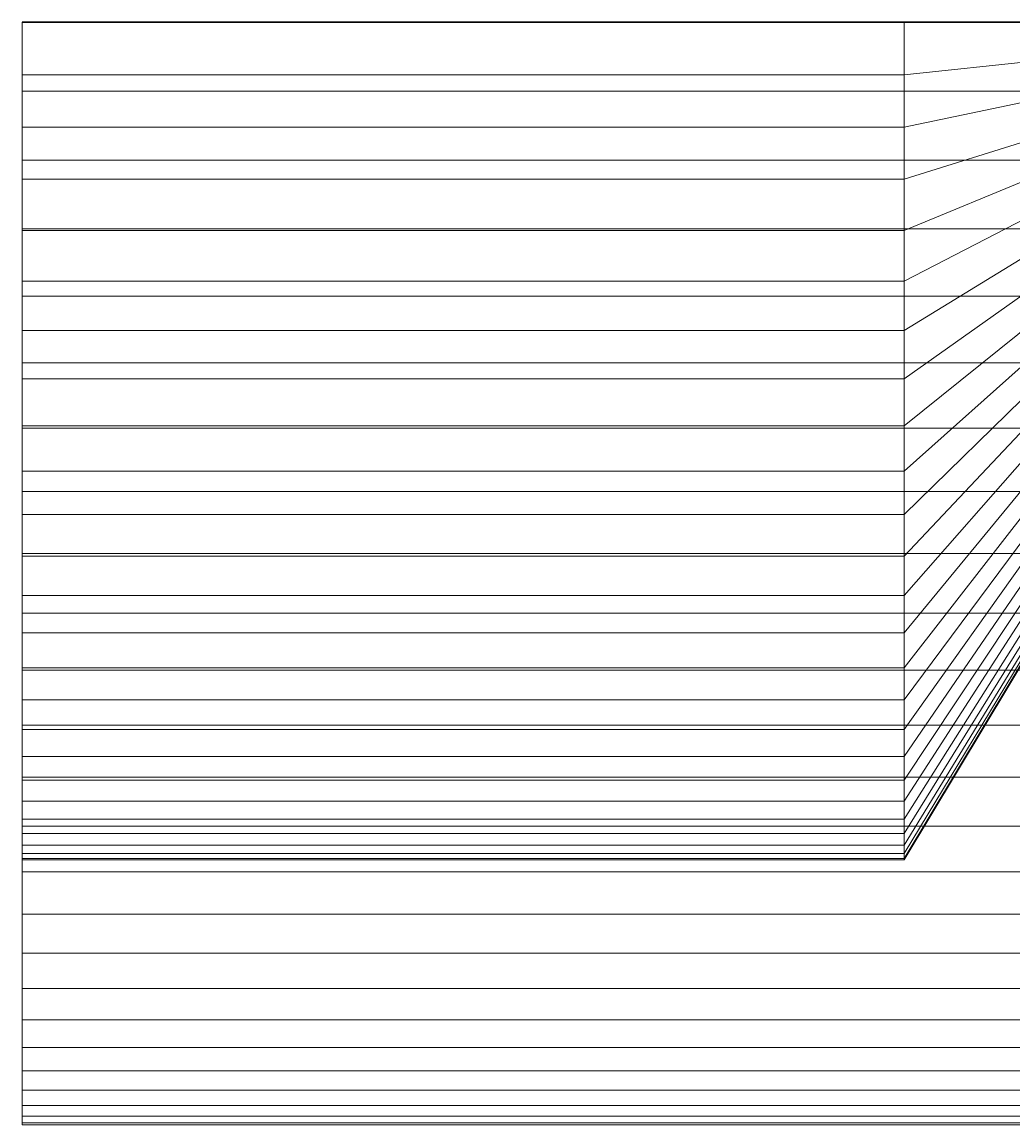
# Model space of a CAD drawing. Header units: millimetres. Extents: x -199 to -93, y -134 to 109.
# Drawn here: x -198.91 to -176.42, y -25 to 0 of the extents above; entities that cross this region are included whole.
import ezdxf

# ---------------------------------------------------------------- set-up
doc = ezdxf.new("R2010")
doc.units = ezdxf.units.MM
doc.layers.add('CIRCOLO_LU', color=7, linetype='Continuous')

msp = doc.modelspace()

# ---------------------------------------------------------------- hatches: boundary and pattern name
at = {"extrusion": (2.22332e-16, 1, -1.09878e-16)}
h = msp.add_hatch(dxfattribs=at)
h.set_pattern_fill('ANGLE', color=256)
h.set_pattern_definition([(0, (148.414, 104.37), (0, 6.985), [5.08, -1.905]), (90, (148.414, 104.37), (-6.985, 4e-16), [5.08, -1.905])])
h.paths.add_polyline_path([(198.914, 128.147), (175.914, 128.147), (173.414, 128.147), (158.664, 128.147), (157.414, 128.147), (148.414, 128.147), (139.414, 128.147), (138.164, 128.147), (123.414, 128.147), (120.914, 128.147), (120.914, 127.615), (123.414, 127.615), (138.164, 127.615), (139.414, 127.615), (148.414, 127.615), (157.414, 127.615), (158.664, 127.615), (173.414, 127.615), (175.914, 127.615), (198.914, 127.615)], flags=17)
h.paths.add_polyline_path([(198.914, 126.991), (175.914, 126.991), (173.414, 126.991), (158.664, 126.991), (157.414, 126.991), (148.414, 126.991), (139.414, 126.991), (138.164, 126.991), (123.414, 126.991), (120.914, 126.991), (120.914, 126.278), (123.414, 126.278), (138.164, 126.278), (139.414, 126.278), (148.414, 126.278), (157.414, 126.278), (158.664, 126.278), (173.414, 126.278), (175.914, 126.278), (198.914, 126.278)], flags=17)
h.paths.add_polyline_path([(148.414, 129.321), (148.414, 129.173), (139.414, 129.173)], flags=16)
h.paths.add_polyline_path([(139.414, 129.321), (148.414, 129.321), (139.414, 129.173)], flags=16)
h.paths.add_polyline_path([(148.414, 129.37), (148.414, 129.321), (139.414, 129.321)], flags=16)
h.paths.add_polyline_path([(139.414, 129.37), (148.414, 129.37), (139.414, 129.321)], flags=16)
edge = h.paths.add_edge_path()
edge.add_line((92.916, 122.657), (94.016, 123.372))
edge.add_line((94.016, 123.372), (95.916, 123.372))
edge.add_line((95.916, 123.372), (95.916, 120.862))
edge.add_line((95.916, 120.862), (98.914, 120.862))
edge.add_line((98.914, 120.862), (98.914, 123.372))
edge.add_line((98.914, 123.372), (101.914, 123.372))
edge.add_line((101.914, 123.372), (101.914, 120.862))
edge.add_line((101.914, 120.862), (104.914, 120.862))
edge.add_line((104.914, 120.862), (104.914, 123.372))
edge.add_line((104.914, 123.372), (111.414, 123.372))
edge.add_line((111.414, 123.372), (111.414, 122.022))
edge.add_line((111.414, 122.022), (114.414, 122.023))
edge.add_line((114.414, 122.023), (114.414, 123.371))
edge.add_line((114.414, 123.371), (120.914, 123.371))
edge.add_line((120.914, 123.371), (120.914, 129.37))
edge.add_line((120.914, 129.37), (198.914, 129.37))
edge.add_line((198.914, 129.37), (198.914, 123.364))
edge.add_line((198.914, 123.364), (178.914, 123.364))
edge.add_line((178.914, 123.364), (175.914, 118.37))
edge.add_line((175.914, 118.37), (92.916, 118.37))
edge.add_line((92.916, 118.37), (92.916, 122.657))
h = msp.add_hatch(color=256, dxfattribs=at)
h.dxf.hatch_style = 1
h.paths.add_polyline_path([(92.916, 118.37), (175.914, 118.37), (178.914, 123.364), (198.914, 123.364), (198.914, 129.37), (120.914, 129.37), (120.914, 123.371), (114.414, 123.371), (114.414, 122.023), (111.414, 122.022), (111.414, 123.372), (104.914, 123.372), (104.914, 120.862), (101.914, 120.862), (101.914, 123.372), (98.914, 123.372), (98.914, 120.862), (95.916, 120.862), (95.916, 123.372), (94.016, 123.372), (92.916, 122.658)])
at = {"extrusion": (0, 1, 0)}
h = msp.add_hatch(color=256, dxfattribs=at)
h.dxf.hatch_style = 1
h.paths.add_polyline_path([(158.714, 81.615), (173.414, 79.37), (198.914, 79.37), (198.914, 85.376), (178.914, 85.376), (175.914, 90.37), (157.2, 90.37), (157.2, 88.37), (158.664, 88.37)])

# ---------------------------------------------------------------- linework, layer by layer
at = {"extrusion": (2.22332e-16, 1, -1.09878e-16)}
for p, q in [((-173.414, 0, 79.37), (-198.914, 0, 79.37)), ((-198.914, 0, 79.37), (-198.914, 0, 85.376)), ((-198.914, 0, 85.376), (-178.914, 0, 85.376)), ((-178.914, 0, 85.376), (-175.914, 0, 90.37))]:
    msp.add_line(p, q, dxfattribs=at)
at = {"extrusion": (2.21181e-16, 0, -1), "elevation": -123.364}
msp.add_lwpolyline([(178.914, 0), (198.914, 0)], dxfattribs=at)
at = {"extrusion": (0, 1, 0)}
msp.add_lwpolyline([(157.2, 90.37), (157.2, 88.37), (158.664, 88.37), (158.714, 81.615), (173.414, 79.37), (198.914, 79.37), (198.914, 85.376), (178.914, 85.376), (175.914, 90.37)], close=True, dxfattribs=at)
at = {"layer": 'CIRCOLO_LU', "lineweight": 5}
for points, invisible_edges in [([(-198.914, 0, 123.364), (-198.914, -1.193, 123.327), (-198.914, -1.57, 129.321)], 12), ([(-198.914, 0, 123.364), (-198.914, -1.57, 129.321), (-198.914, 0, 129.37)], 1), ([(-198.914, -1.193, 85.414), (-198.914, 0, 85.376), (-198.914, -1.57, 79.42)], 2), ([(-198.914, 0, 85.376), (-198.914, 0, 79.37), (-198.914, -1.57, 79.42)], 12), ([(-178.914, -1.193, 123.327), (-198.914, -1.193, 123.327), (-178.914, 0, 123.364)], 2), ([(-198.914, -1.193, 123.327), (-198.914, 0, 123.364), (-178.914, 0, 123.364)], 12), ([(-198.914, -1.57, 79.42), (-198.914, 0, 79.37), (-175.914, 0, 79.37)], 12), ([(-198.914, -1.57, 79.42), (-175.914, 0, 79.37), (-175.914, -1.57, 79.42)], 1), ([(-178.914, 0, 85.376), (-198.914, 0, 85.376), (-178.914, -1.193, 85.414)], 2), ([(-198.914, 0, 85.376), (-198.914, -1.193, 85.414), (-178.914, -1.193, 85.414)], 12), ([(-198.914, 0, 129.37), (-198.914, -1.57, 129.321), (-175.914, -1.57, 129.321)], 12), ([(-198.914, 0, 129.37), (-175.914, -1.57, 129.321), (-175.914, 0, 129.37)], 1), ([(-175.914, -0.879, 118.343), (-178.914, -1.193, 123.327), (-175.914, 0, 118.37)], 2), ([(-178.914, -1.193, 123.327), (-178.914, 0, 123.364), (-175.914, 0, 118.37)], 12), ([(-175.914, 0, 90.37), (-178.914, 0, 85.376), (-178.914, -1.193, 85.414)], 12), ([(-175.914, 0, 90.37), (-178.914, -1.193, 85.414), (-175.914, -0.879, 90.398)], 1), ([(-178.914, -1.193, 123.327), (-175.914, -0.879, 118.343), (-175.914, -1.755, 118.26)], 12), ([(-175.914, -1.755, 90.481), (-175.914, -0.879, 90.398), (-178.914, -1.193, 85.414)], 12), ([(-198.914, -1.193, 123.327), (-198.914, -2.381, 123.215), (-198.914, -3.133, 129.173)], 12), ([(-198.914, -1.193, 123.327), (-198.914, -3.133, 129.173), (-198.914, -1.57, 129.321)], 1), ([(-198.914, -2.381, 85.526), (-198.914, -1.193, 85.414), (-198.914, -3.133, 79.567)], 2), ([(-198.914, -1.193, 85.414), (-198.914, -1.57, 79.42), (-198.914, -3.133, 79.567)], 12), ([(-178.914, -2.381, 123.215), (-198.914, -2.381, 123.215), (-178.914, -1.193, 123.327)], 2), ([(-198.914, -2.381, 123.215), (-198.914, -1.193, 123.327), (-178.914, -1.193, 123.327)], 12), ([(-178.914, -1.193, 85.414), (-198.914, -1.193, 85.414), (-178.914, -2.381, 85.526)], 2), ([(-198.914, -1.193, 85.414), (-198.914, -2.381, 85.526), (-178.914, -2.381, 85.526)], 12), ([(-175.914, -1.755, 118.26), (-178.914, -2.381, 123.215), (-178.914, -1.193, 123.327)], 12), ([(-178.914, -1.193, 85.414), (-178.914, -2.381, 85.526), (-175.914, -1.755, 90.481)], 12), ([(-198.914, -1.57, 129.321), (-198.914, -3.133, 129.173), (-175.914, -3.133, 129.173)], 12), ([(-198.914, -1.57, 129.321), (-175.914, -3.133, 129.173), (-175.914, -1.57, 129.321)], 1), ([(-198.914, -3.133, 79.567), (-198.914, -1.57, 79.42), (-175.914, -1.57, 79.42)], 12), ([(-198.914, -3.133, 79.567), (-175.914, -1.57, 79.42), (-175.914, -3.133, 79.567)], 1), ([(-178.914, -2.381, 123.215), (-175.914, -1.755, 118.26), (-175.914, -2.623, 118.122)], 12), ([(-175.914, -2.623, 90.618), (-175.914, -1.755, 90.481), (-178.914, -2.381, 85.526)], 12), ([(-198.914, -2.381, 123.215), (-198.914, -3.559, 123.028), (-198.914, -4.685, 128.927)], 12), ([(-198.914, -2.381, 123.215), (-198.914, -4.685, 128.927), (-198.914, -3.133, 129.173)], 1), ([(-198.914, -3.559, 85.712), (-198.914, -2.381, 85.526), (-198.914, -4.685, 79.813)], 2), ([(-198.914, -2.381, 85.526), (-198.914, -3.133, 79.567), (-198.914, -4.685, 79.813)], 12), ([(-178.914, -3.559, 123.028), (-198.914, -3.559, 123.028), (-178.914, -2.381, 123.215)], 2), ([(-198.914, -3.559, 123.028), (-198.914, -2.381, 123.215), (-178.914, -2.381, 123.215)], 12), ([(-178.914, -2.381, 85.526), (-198.914, -2.381, 85.526), (-178.914, -3.559, 85.712)], 2), ([(-198.914, -2.381, 85.526), (-198.914, -3.559, 85.712), (-178.914, -3.559, 85.712)], 12), ([(-175.914, -2.623, 118.122), (-178.914, -3.559, 123.028), (-178.914, -2.381, 123.215)], 12), ([(-178.914, -2.381, 85.526), (-178.914, -3.559, 85.712), (-175.914, -2.623, 90.618)], 12), ([(-178.914, -3.559, 123.028), (-175.914, -2.623, 118.122), (-175.914, -3.482, 117.93)], 12), ([(-175.914, -3.482, 90.81), (-175.914, -2.623, 90.618), (-178.914, -3.559, 85.712)], 12), ([(-198.914, -3.133, 129.173), (-198.914, -4.685, 128.927), (-175.914, -4.685, 128.927)], 12), ([(-198.914, -3.133, 129.173), (-175.914, -4.685, 128.927), (-175.914, -3.133, 129.173)], 1), ([(-198.914, -4.685, 79.813), (-198.914, -3.133, 79.567), (-175.914, -3.133, 79.567)], 12), ([(-198.914, -4.685, 79.813), (-175.914, -3.133, 79.567), (-175.914, -4.685, 79.813)], 1), ([(-175.914, -3.482, 117.93), (-178.914, -4.724, 122.768), (-178.914, -3.559, 123.028)], 12), ([(-178.914, -4.724, 122.768), (-175.914, -3.482, 117.93), (-175.914, -4.326, 117.685)], 12), ([(-175.914, -4.326, 91.055), (-175.914, -3.482, 90.81), (-178.914, -4.724, 85.973)], 12), ([(-178.914, -3.559, 85.712), (-178.914, -4.724, 85.973), (-175.914, -3.482, 90.81)], 12), ([(-198.914, -3.559, 123.028), (-198.914, -4.724, 122.768), (-198.914, -6.217, 128.585)], 12), ([(-198.914, -3.559, 123.028), (-198.914, -6.217, 128.585), (-198.914, -4.685, 128.927)], 1), ([(-198.914, -4.724, 85.973), (-198.914, -3.559, 85.712), (-198.914, -6.217, 80.156)], 2), ([(-198.914, -3.559, 85.712), (-198.914, -4.685, 79.813), (-198.914, -6.217, 80.156)], 12), ([(-178.914, -3.559, 85.712), (-198.914, -3.559, 85.712), (-178.914, -4.724, 85.973)], 2), ([(-198.914, -3.559, 85.712), (-198.914, -4.724, 85.973), (-178.914, -4.724, 85.973)], 12), ([(-178.914, -4.724, 122.768), (-198.914, -4.724, 122.768), (-178.914, -3.559, 123.028)], 2), ([(-198.914, -4.724, 122.768), (-198.914, -3.559, 123.028), (-178.914, -3.559, 123.028)], 12), ([(-175.914, -4.326, 117.685), (-178.914, -5.87, 122.435), (-178.914, -4.724, 122.768)], 12), ([(-178.914, -5.87, 122.435), (-175.914, -4.326, 117.685), (-175.914, -5.154, 117.387)], 12), ([(-175.914, -5.154, 91.353), (-175.914, -4.326, 91.055), (-178.914, -5.87, 86.306)], 12), ([(-178.914, -4.724, 85.973), (-178.914, -5.87, 86.306), (-175.914, -4.326, 91.055)], 12), ([(-198.914, -4.685, 128.927), (-198.914, -6.217, 128.585), (-175.914, -6.217, 128.585)], 12), ([(-198.914, -4.685, 128.927), (-175.914, -6.217, 128.585), (-175.914, -4.685, 128.927)], 1), ([(-198.914, -6.217, 80.156), (-198.914, -4.685, 79.813), (-175.914, -4.685, 79.813)], 12), ([(-198.914, -6.217, 80.156), (-175.914, -4.685, 79.813), (-175.914, -6.217, 80.156)], 1), ([(-198.914, -4.724, 122.768), (-198.914, -5.87, 122.435), (-198.914, -7.725, 128.147)], 12), ([(-198.914, -4.724, 122.768), (-198.914, -7.725, 128.147), (-198.914, -6.217, 128.585)], 1), ([(-198.914, -5.87, 86.306), (-198.914, -4.724, 85.973), (-198.914, -7.725, 80.594)], 2), ([(-198.914, -4.724, 85.973), (-198.914, -6.217, 80.156), (-198.914, -7.725, 80.594)], 12), ([(-178.914, -5.87, 122.435), (-198.914, -5.87, 122.435), (-178.914, -4.724, 122.768)], 2), ([(-198.914, -5.87, 122.435), (-198.914, -4.724, 122.768), (-178.914, -4.724, 122.768)], 12), ([(-178.914, -4.724, 85.973), (-198.914, -4.724, 85.973), (-178.914, -5.87, 86.306)], 2), ([(-198.914, -4.724, 85.973), (-198.914, -5.87, 86.306), (-178.914, -5.87, 86.306)], 12), ([(-175.914, -5.154, 117.387), (-178.914, -6.992, 122.031), (-178.914, -5.87, 122.435)], 12), ([(-178.914, -6.992, 122.031), (-175.914, -5.154, 117.387), (-175.914, -5.961, 117.038)], 12), ([(-175.914, -5.961, 91.703), (-175.914, -5.154, 91.353), (-178.914, -6.992, 86.71)], 12), ([(-178.914, -5.87, 86.306), (-178.914, -6.992, 86.71), (-175.914, -5.154, 91.353)], 12), ([(-198.914, -5.87, 122.435), (-198.914, -6.992, 122.031), (-198.914, -9.203, 127.615)], 12), ([(-198.914, -5.87, 122.435), (-198.914, -9.203, 127.615), (-198.914, -7.725, 128.147)], 1), ([(-198.914, -6.992, 86.71), (-198.914, -5.87, 86.306), (-198.914, -9.203, 81.126)], 2), ([(-198.914, -5.87, 86.306), (-198.914, -7.725, 80.594), (-198.914, -9.203, 81.126)], 12), ([(-178.914, -5.87, 86.306), (-198.914, -5.87, 86.306), (-178.914, -6.992, 86.71)], 2), ([(-198.914, -5.87, 86.306), (-198.914, -6.992, 86.71), (-178.914, -6.992, 86.71)], 12), ([(-178.914, -6.992, 122.031), (-198.914, -6.992, 122.031), (-178.914, -5.87, 122.435)], 2), ([(-198.914, -6.992, 122.031), (-198.914, -5.87, 122.435), (-178.914, -5.87, 122.435)], 12), ([(-175.914, -5.961, 117.038), (-178.914, -8.087, 121.557), (-178.914, -6.992, 122.031)], 12), ([(-178.914, -8.087, 121.557), (-175.914, -5.961, 117.038), (-175.914, -6.745, 116.639)], 12), ([(-175.914, -6.745, 92.102), (-175.914, -5.961, 91.703), (-178.914, -8.087, 87.184)], 12), ([(-178.914, -6.992, 86.71), (-178.914, -8.087, 87.184), (-175.914, -5.961, 91.703)], 12), ([(-198.914, -6.217, 128.585), (-198.914, -7.725, 128.147), (-175.914, -7.725, 128.147)], 12), ([(-198.914, -6.217, 128.585), (-175.914, -7.725, 128.147), (-175.914, -6.217, 128.585)], 1), ([(-198.914, -7.725, 80.594), (-198.914, -6.217, 80.156), (-175.914, -6.217, 80.156)], 12), ([(-198.914, -7.725, 80.594), (-175.914, -6.217, 80.156), (-175.914, -7.725, 80.594)], 1), ([(-175.914, -6.745, 116.639), (-178.914, -9.151, 121.015), (-178.914, -8.087, 121.557)], 12), ([(-178.914, -9.151, 121.015), (-175.914, -6.745, 116.639), (-175.914, -7.502, 116.191)], 12), ([(-175.914, -7.502, 92.55), (-175.914, -6.745, 92.102), (-178.914, -9.151, 87.726)], 12), ([(-178.914, -8.087, 87.184), (-178.914, -9.151, 87.726), (-175.914, -6.745, 92.102)], 12), ([(-198.914, -6.992, 122.031), (-198.914, -8.087, 121.557), (-198.914, -10.644, 126.991)], 12), ([(-198.914, -6.992, 122.031), (-198.914, -10.644, 126.991), (-198.914, -9.203, 127.615)], 1), ([(-198.914, -8.087, 87.184), (-198.914, -6.992, 86.71), (-198.914, -10.644, 81.75)], 2), ([(-198.914, -6.992, 86.71), (-198.914, -9.203, 81.126), (-198.914, -10.644, 81.75)], 12), ([(-178.914, -6.992, 86.71), (-198.914, -6.992, 86.71), (-178.914, -8.087, 87.184)], 2), ([(-198.914, -6.992, 86.71), (-198.914, -8.087, 87.184), (-178.914, -8.087, 87.184)], 12), ([(-178.914, -8.087, 121.557), (-198.914, -8.087, 121.557), (-178.914, -6.992, 122.031)], 2), ([(-198.914, -8.087, 121.557), (-198.914, -6.992, 122.031), (-178.914, -6.992, 122.031)], 12), ([(-198.914, -7.725, 128.147), (-198.914, -9.203, 127.615), (-175.914, -9.203, 127.615)], 12), ([(-198.914, -7.725, 128.147), (-175.914, -9.203, 127.615), (-175.914, -7.725, 128.147)], 1), ([(-198.914, -9.203, 81.126), (-198.914, -7.725, 80.594), (-175.914, -7.725, 80.594)], 12), ([(-198.914, -9.203, 81.126), (-175.914, -7.725, 80.594), (-175.914, -9.203, 81.126)], 1), ([(-175.914, -7.502, 116.191), (-178.914, -10.178, 120.408), (-178.914, -9.151, 121.015)], 12), ([(-178.914, -10.178, 120.408), (-175.914, -7.502, 116.191), (-175.914, -8.229, 115.697)], 12), ([(-175.914, -8.229, 93.044), (-175.914, -7.502, 92.55), (-178.914, -10.178, 88.333)], 12), ([(-178.914, -9.151, 87.726), (-178.914, -10.178, 88.333), (-175.914, -7.502, 92.55)], 12), ([(-198.914, -8.087, 121.557), (-198.914, -9.151, 121.015), (-198.914, -12.044, 126.278)], 12), ([(-198.914, -8.087, 121.557), (-198.914, -12.044, 126.278), (-198.914, -10.644, 126.991)], 1), ([(-198.914, -9.151, 87.726), (-198.914, -8.087, 87.184), (-198.914, -12.044, 82.463)], 2), ([(-198.914, -8.087, 87.184), (-198.914, -10.644, 81.75), (-198.914, -12.044, 82.463)], 12), ([(-178.914, -9.151, 121.015), (-198.914, -9.151, 121.015), (-178.914, -8.087, 121.557)], 2), ([(-198.914, -9.151, 121.015), (-198.914, -8.087, 121.557), (-178.914, -8.087, 121.557)], 12), ([(-178.914, -8.087, 87.184), (-198.914, -8.087, 87.184), (-178.914, -9.151, 87.726)], 2), ([(-198.914, -8.087, 87.184), (-198.914, -9.151, 87.726), (-178.914, -9.151, 87.726)], 12), ([(-175.914, -8.229, 115.697), (-178.914, -11.165, 119.737), (-178.914, -10.178, 120.408)], 12), ([(-178.914, -11.165, 119.737), (-175.914, -8.229, 115.697), (-175.914, -8.924, 115.157)], 12), ([(-175.914, -8.924, 93.583), (-175.914, -8.229, 93.044), (-178.914, -11.165, 89.004)], 12), ([(-178.914, -10.178, 88.333), (-178.914, -11.165, 89.004), (-175.914, -8.229, 93.044)], 12), ([(-175.914, -8.924, 115.157), (-178.914, -12.107, 119.006), (-178.914, -11.165, 119.737)], 12), ([(-178.914, -12.107, 119.006), (-175.914, -8.924, 115.157), (-175.914, -9.584, 114.576)], 12), ([(-175.914, -9.584, 94.165), (-175.914, -8.924, 93.583), (-178.914, -12.107, 89.735)], 12), ([(-178.914, -11.165, 89.004), (-178.914, -12.107, 89.735), (-175.914, -8.924, 93.583)], 12), ([(-198.914, -9.151, 121.015), (-198.914, -10.178, 120.408), (-198.914, -13.396, 125.478)], 12), ([(-198.914, -9.151, 121.015), (-198.914, -13.396, 125.478), (-198.914, -12.044, 126.278)], 1), ([(-198.914, -10.178, 88.333), (-198.914, -9.151, 87.726), (-198.914, -13.396, 83.262)], 2), ([(-198.914, -9.151, 87.726), (-198.914, -12.044, 82.463), (-198.914, -13.396, 83.262)], 12), ([(-178.914, -10.178, 120.408), (-198.914, -10.178, 120.408), (-178.914, -9.151, 121.015)], 2), ([(-198.914, -10.178, 120.408), (-198.914, -9.151, 121.015), (-178.914, -9.151, 121.015)], 12), ([(-178.914, -9.151, 87.726), (-198.914, -9.151, 87.726), (-178.914, -10.178, 88.333)], 2), ([(-198.914, -9.151, 87.726), (-198.914, -10.178, 88.333), (-178.914, -10.178, 88.333)], 12), ([(-198.914, -10.644, 81.75), (-198.914, -9.203, 81.126), (-175.914, -9.203, 81.126)], 12), ([(-198.914, -10.644, 81.75), (-175.914, -9.203, 81.126), (-175.914, -10.644, 81.75)], 1), ([(-198.914, -9.203, 127.615), (-198.914, -10.644, 126.991), (-175.914, -10.644, 126.991)], 12), ([(-198.914, -9.203, 127.615), (-175.914, -10.644, 126.991), (-175.914, -9.203, 127.615)], 1), ([(-175.914, -9.584, 114.576), (-178.914, -13.002, 118.216), (-178.914, -12.107, 119.006)], 12), ([(-178.914, -13.846, 117.373), (-178.914, -13.002, 118.216), (-175.914, -9.584, 114.576)], 12), ([(-175.914, -9.584, 114.576), (-175.914, -10.206, 113.954), (-178.914, -13.846, 117.373)], 12), ([(-175.914, -9.584, 94.165), (-178.914, -13.002, 90.524), (-178.914, -13.846, 91.368)], 12), ([(-175.914, -9.584, 94.165), (-178.914, -13.846, 91.368), (-175.914, -10.206, 94.787)], 1), ([(-178.914, -12.107, 89.735), (-178.914, -13.002, 90.524), (-175.914, -9.584, 94.165)], 12), ([(-198.914, -10.178, 120.408), (-198.914, -11.165, 119.737), (-198.914, -14.695, 124.596)], 12), ([(-198.914, -10.178, 120.408), (-198.914, -14.695, 124.596), (-198.914, -13.396, 125.478)], 1), ([(-198.914, -11.165, 89.004), (-198.914, -10.178, 88.333), (-198.914, -14.695, 84.145)], 2), ([(-198.914, -10.178, 88.333), (-198.914, -13.396, 83.262), (-198.914, -14.695, 84.145)], 12), ([(-178.914, -10.178, 88.333), (-198.914, -10.178, 88.333), (-178.914, -11.165, 89.004)], 2), ([(-198.914, -10.178, 88.333), (-198.914, -11.165, 89.004), (-178.914, -11.165, 89.004)], 12), ([(-178.914, -11.165, 119.737), (-198.914, -11.165, 119.737), (-178.914, -10.178, 120.408)], 2), ([(-198.914, -11.165, 119.737), (-198.914, -10.178, 120.408), (-178.914, -10.178, 120.408)], 12), ([(-178.914, -14.635, 116.478), (-178.914, -13.846, 117.373), (-175.914, -10.206, 113.954)], 12), ([(-175.914, -10.206, 113.954), (-175.914, -10.787, 113.294), (-178.914, -14.635, 116.478)], 12), ([(-175.914, -10.206, 94.787), (-178.914, -13.846, 91.368), (-178.914, -14.635, 92.263)], 12), ([(-175.914, -10.206, 94.787), (-178.914, -14.635, 92.263), (-175.914, -10.787, 95.446)], 1), ([(-198.914, -10.644, 126.991), (-198.914, -12.044, 126.278), (-175.914, -12.044, 126.278)], 12), ([(-198.914, -10.644, 126.991), (-175.914, -12.044, 126.278), (-175.914, -10.644, 126.991)], 1), ([(-198.914, -12.044, 82.463), (-198.914, -10.644, 81.75), (-175.914, -10.644, 81.75)], 12), ([(-198.914, -12.044, 82.463), (-175.914, -10.644, 81.75), (-175.914, -12.044, 82.463)], 1), ([(-178.914, -15.367, 115.535), (-178.914, -14.635, 116.478), (-175.914, -10.787, 113.294)], 12), ([(-175.914, -10.787, 113.294), (-175.914, -11.326, 112.599), (-178.914, -15.367, 115.535)], 12), ([(-175.914, -10.787, 95.446), (-178.914, -14.635, 92.263), (-178.914, -15.367, 93.206)], 12), ([(-175.914, -10.787, 95.446), (-178.914, -15.367, 93.206), (-175.914, -11.326, 96.141)], 1), ([(-198.914, -11.165, 119.737), (-198.914, -12.107, 119.006), (-198.914, -15.936, 123.633)], 12), ([(-198.914, -11.165, 119.737), (-198.914, -15.936, 123.633), (-198.914, -14.695, 124.596)], 1), ([(-198.914, -12.107, 89.735), (-198.914, -11.165, 89.004), (-198.914, -15.936, 85.107)], 2), ([(-198.914, -11.165, 89.004), (-198.914, -14.695, 84.145), (-198.914, -15.936, 85.107)], 12), ([(-178.914, -12.107, 119.006), (-198.914, -12.107, 119.006), (-178.914, -11.165, 119.737)], 2), ([(-198.914, -12.107, 119.006), (-198.914, -11.165, 119.737), (-178.914, -11.165, 119.737)], 12), ([(-178.914, -11.165, 89.004), (-198.914, -11.165, 89.004), (-178.914, -12.107, 89.735)], 2), ([(-198.914, -11.165, 89.004), (-198.914, -12.107, 89.735), (-178.914, -12.107, 89.735)], 12), ([(-178.914, -16.037, 114.548), (-178.914, -15.367, 115.535), (-175.914, -11.326, 112.599)], 12), ([(-175.914, -11.326, 112.599), (-175.914, -11.821, 111.872), (-178.914, -16.037, 114.548)], 12), ([(-175.914, -11.326, 96.141), (-178.914, -15.367, 93.206), (-178.914, -16.037, 94.193)], 12), ([(-175.914, -11.326, 96.141), (-178.914, -16.037, 94.193), (-175.914, -11.821, 96.869)], 1), ([(-178.914, -16.645, 113.521), (-178.914, -16.037, 114.548), (-175.914, -11.821, 111.872)], 12), ([(-175.914, -11.821, 111.872), (-175.914, -12.268, 111.115), (-178.914, -16.645, 113.521)], 12), ([(-175.914, -11.821, 96.869), (-178.914, -16.037, 94.193), (-178.914, -16.645, 95.22)], 12), ([(-175.914, -11.821, 96.869), (-178.914, -16.645, 95.22), (-175.914, -12.268, 97.626)], 1), ([(-198.914, -12.044, 126.278), (-198.914, -13.396, 125.478), (-175.914, -13.396, 125.478)], 12), ([(-198.914, -12.044, 126.278), (-175.914, -13.396, 125.478), (-175.914, -12.044, 126.278)], 1), ([(-198.914, -13.396, 83.262), (-198.914, -12.044, 82.463), (-175.914, -12.044, 82.463)], 12), ([(-198.914, -13.396, 83.262), (-175.914, -12.044, 82.463), (-175.914, -13.396, 83.262)], 1), ([(-198.914, -12.107, 119.006), (-198.914, -13.002, 118.216), (-198.914, -17.114, 122.594)], 12), ([(-198.914, -12.107, 119.006), (-198.914, -17.114, 122.594), (-198.914, -15.936, 123.633)], 1), ([(-198.914, -13.002, 90.524), (-198.914, -12.107, 89.735), (-198.914, -17.114, 86.146)], 2), ([(-198.914, -12.107, 89.735), (-198.914, -15.936, 85.107), (-198.914, -17.114, 86.146)], 12), ([(-178.914, -12.107, 89.735), (-198.914, -12.107, 89.735), (-178.914, -13.002, 90.524)], 2), ([(-198.914, -12.107, 89.735), (-198.914, -13.002, 90.524), (-178.914, -13.002, 90.524)], 12), ([(-178.914, -13.002, 118.216), (-198.914, -13.002, 118.216), (-178.914, -12.107, 119.006)], 2), ([(-198.914, -13.002, 118.216), (-198.914, -12.107, 119.006), (-178.914, -12.107, 119.006)], 12), ([(-178.914, -17.186, 112.458), (-178.914, -16.645, 113.521), (-175.914, -12.268, 111.115)], 12), ([(-175.914, -12.268, 111.115), (-175.914, -12.668, 110.331), (-178.914, -17.186, 112.458)], 12), ([(-175.914, -12.268, 97.626), (-178.914, -16.645, 95.22), (-178.914, -17.186, 96.283)], 12), ([(-175.914, -12.268, 97.626), (-178.914, -17.186, 96.283), (-175.914, -12.668, 98.409)], 1), ([(-178.914, -17.66, 111.363), (-178.914, -17.186, 112.458), (-175.914, -12.668, 110.331)], 12), ([(-175.914, -12.668, 110.331), (-175.914, -13.017, 109.524), (-178.914, -17.66, 111.363)], 12), ([(-175.914, -12.668, 98.409), (-178.914, -17.186, 96.283), (-178.914, -17.66, 97.378)], 12), ([(-175.914, -12.668, 98.409), (-178.914, -17.66, 97.378), (-175.914, -13.017, 99.217)], 1), ([(-198.914, -13.002, 118.216), (-198.914, -13.846, 117.373), (-198.914, -18.224, 121.484)], 12), ([(-198.914, -13.002, 118.216), (-198.914, -18.224, 121.484), (-198.914, -17.114, 122.594)], 1), ([(-198.914, -13.846, 91.368), (-198.914, -13.002, 90.524), (-198.914, -18.224, 87.257)], 2), ([(-198.914, -13.002, 90.524), (-198.914, -17.114, 86.146), (-198.914, -18.224, 87.257)], 12), ([(-178.914, -13.846, 117.373), (-198.914, -13.846, 117.373), (-178.914, -13.002, 118.216)], 2), ([(-198.914, -13.846, 117.373), (-198.914, -13.002, 118.216), (-178.914, -13.002, 118.216)], 12), ([(-178.914, -13.002, 90.524), (-198.914, -13.002, 90.524), (-178.914, -13.846, 91.368)], 2), ([(-198.914, -13.002, 90.524), (-198.914, -13.846, 91.368), (-178.914, -13.846, 91.368)], 12), ([(-178.914, -18.065, 110.24), (-178.914, -17.66, 111.363), (-175.914, -13.017, 109.524)], 12), ([(-175.914, -13.017, 109.524), (-175.914, -13.315, 108.697), (-178.914, -18.065, 110.24)], 12), ([(-175.914, -13.017, 99.217), (-178.914, -17.66, 97.378), (-178.914, -18.065, 98.501)], 12), ([(-175.914, -13.017, 99.217), (-178.914, -18.065, 98.501), (-175.914, -13.315, 100.044)], 1), ([(-198.914, -14.695, 84.145), (-198.914, -13.396, 83.262), (-175.914, -13.396, 83.262)], 12), ([(-198.914, -14.695, 84.145), (-175.914, -13.396, 83.262), (-175.914, -14.695, 84.145)], 1), ([(-198.914, -13.396, 125.478), (-198.914, -14.695, 124.596), (-175.914, -14.695, 124.596)], 12), ([(-198.914, -13.396, 125.478), (-175.914, -14.695, 124.596), (-175.914, -13.396, 125.478)], 1), ([(-178.914, -18.397, 109.094), (-178.914, -18.065, 110.24), (-175.914, -13.315, 108.697)], 12), ([(-175.914, -13.315, 108.697), (-175.914, -13.56, 107.852), (-178.914, -18.397, 109.094)], 12), ([(-175.914, -13.315, 100.044), (-178.914, -18.065, 98.501), (-178.914, -18.397, 99.647)], 12), ([(-175.914, -13.315, 100.044), (-178.914, -18.397, 99.647), (-175.914, -13.56, 100.889)], 1), ([(-178.914, -18.658, 107.929), (-178.914, -18.397, 109.094), (-175.914, -13.56, 107.852)], 12), ([(-175.914, -13.56, 107.852), (-175.914, -13.752, 106.994), (-178.914, -18.658, 107.929)], 12), ([(-175.914, -13.56, 100.889), (-178.914, -18.397, 99.647), (-178.914, -18.658, 100.811)], 12), ([(-175.914, -13.56, 100.889), (-178.914, -18.658, 100.811), (-175.914, -13.752, 101.747)], 1), ([(-198.914, -13.846, 117.373), (-198.914, -14.635, 116.478), (-198.914, -19.263, 120.306)], 12), ([(-198.914, -13.846, 117.373), (-198.914, -19.263, 120.306), (-198.914, -18.224, 121.484)], 1), ([(-198.914, -14.635, 92.263), (-198.914, -13.846, 91.368), (-198.914, -19.263, 88.435)], 2), ([(-198.914, -13.846, 91.368), (-198.914, -18.224, 87.257), (-198.914, -19.263, 88.435)], 12), ([(-178.914, -14.635, 116.478), (-198.914, -14.635, 116.478), (-178.914, -13.846, 117.373)], 2), ([(-198.914, -14.635, 116.478), (-198.914, -13.846, 117.373), (-178.914, -13.846, 117.373)], 12), ([(-178.914, -13.846, 91.368), (-198.914, -13.846, 91.368), (-178.914, -14.635, 92.263)], 2), ([(-198.914, -13.846, 91.368), (-198.914, -14.635, 92.263), (-178.914, -14.635, 92.263)], 12), ([(-178.914, -18.844, 106.751), (-178.914, -18.658, 107.929), (-175.914, -13.752, 106.994)], 12), ([(-175.914, -13.752, 106.994), (-175.914, -13.89, 106.125), (-178.914, -18.844, 106.751)], 12), ([(-175.914, -13.752, 101.747), (-178.914, -18.658, 100.811), (-178.914, -18.844, 101.99)], 12), ([(-175.914, -13.752, 101.747), (-178.914, -18.844, 101.99), (-175.914, -13.89, 102.616)], 1), ([(-178.914, -18.957, 105.563), (-178.914, -18.844, 106.751), (-175.914, -13.89, 106.125)], 12), ([(-175.914, -13.89, 106.125), (-175.914, -13.972, 105.249), (-178.914, -18.957, 105.563)], 12), ([(-175.914, -13.89, 102.616), (-178.914, -18.844, 101.99), (-178.914, -18.957, 103.178)], 12), ([(-175.914, -13.89, 102.616), (-178.914, -18.957, 103.178), (-175.914, -13.972, 103.491)], 1), ([(-175.914, -14, 104.37), (-178.914, -18.957, 105.563), (-175.914, -13.972, 105.249)], 1), ([(-175.914, -13.972, 103.491), (-178.914, -18.957, 103.178), (-178.914, -18.994, 104.37)], 12), ([(-175.914, -13.972, 103.491), (-178.914, -18.994, 104.37), (-175.914, -14, 104.37)], 1), ([(-175.914, -14, 104.37), (-178.914, -18.994, 104.37), (-178.914, -18.957, 105.563)], 12), ([(-198.914, -14.635, 116.478), (-198.914, -15.367, 115.535), (-198.914, -20.225, 119.065)], 12), ([(-198.914, -14.635, 116.478), (-198.914, -20.225, 119.065), (-198.914, -19.263, 120.306)], 1), ([(-198.914, -15.367, 93.206), (-198.914, -14.635, 92.263), (-198.914, -20.225, 89.676)], 2), ([(-198.914, -14.635, 92.263), (-198.914, -19.263, 88.435), (-198.914, -20.225, 89.676)], 12), ([(-178.914, -14.635, 92.263), (-198.914, -14.635, 92.263), (-178.914, -15.367, 93.206)], 2), ([(-198.914, -14.635, 92.263), (-198.914, -15.367, 93.206), (-178.914, -15.367, 93.206)], 12), ([(-178.914, -15.367, 115.535), (-198.914, -15.367, 115.535), (-178.914, -14.635, 116.478)], 2), ([(-198.914, -15.367, 115.535), (-198.914, -14.635, 116.478), (-178.914, -14.635, 116.478)], 12), ([(-198.914, -15.936, 85.107), (-198.914, -14.695, 84.145), (-175.914, -14.695, 84.145)], 12), ([(-198.914, -15.936, 85.107), (-175.914, -14.695, 84.145), (-175.914, -15.936, 85.107)], 1), ([(-198.914, -14.695, 124.596), (-198.914, -15.936, 123.633), (-175.914, -15.936, 123.633)], 12), ([(-198.914, -14.695, 124.596), (-175.914, -15.936, 123.633), (-175.914, -14.695, 124.596)], 1), ([(-198.914, -15.367, 115.535), (-198.914, -16.037, 114.548), (-198.914, -21.108, 117.766)], 12), ([(-198.914, -15.367, 115.535), (-198.914, -21.108, 117.766), (-198.914, -20.225, 119.065)], 1), ([(-198.914, -16.037, 94.193), (-198.914, -15.367, 93.206), (-198.914, -21.108, 90.975)], 2), ([(-198.914, -15.367, 93.206), (-198.914, -20.225, 89.676), (-198.914, -21.108, 90.975)], 12), ([(-178.914, -15.367, 93.206), (-198.914, -15.367, 93.206), (-178.914, -16.037, 94.193)], 2), ([(-198.914, -15.367, 93.206), (-198.914, -16.037, 94.193), (-178.914, -16.037, 94.193)], 12), ([(-178.914, -16.037, 114.548), (-198.914, -16.037, 114.548), (-178.914, -15.367, 115.535)], 2), ([(-198.914, -16.037, 114.548), (-198.914, -15.367, 115.535), (-178.914, -15.367, 115.535)], 12), ([(-198.914, -17.114, 86.146), (-198.914, -15.936, 85.107), (-175.914, -15.936, 85.107)], 12), ([(-198.914, -17.114, 86.146), (-175.914, -15.936, 85.107), (-175.914, -17.114, 86.146)], 1), ([(-198.914, -15.936, 123.633), (-198.914, -17.114, 122.594), (-175.914, -17.114, 122.594)], 12), ([(-198.914, -15.936, 123.633), (-175.914, -17.114, 122.594), (-175.914, -15.936, 123.633)], 1), ([(-198.914, -16.037, 114.548), (-198.914, -16.645, 113.521), (-198.914, -21.908, 116.414)], 12), ([(-198.914, -16.037, 114.548), (-198.914, -21.908, 116.414), (-198.914, -21.108, 117.766)], 1), ([(-198.914, -16.645, 95.22), (-198.914, -16.037, 94.193), (-198.914, -21.908, 92.326)], 2), ([(-198.914, -16.037, 94.193), (-198.914, -21.108, 90.975), (-198.914, -21.908, 92.326)], 12), ([(-178.914, -16.645, 113.521), (-198.914, -16.645, 113.521), (-178.914, -16.037, 114.548)], 2), ([(-198.914, -16.645, 113.521), (-198.914, -16.037, 114.548), (-178.914, -16.037, 114.548)], 12), ([(-178.914, -16.037, 94.193), (-198.914, -16.037, 94.193), (-178.914, -16.645, 95.22)], 2), ([(-198.914, -16.037, 94.193), (-198.914, -16.645, 95.22), (-178.914, -16.645, 95.22)], 12), ([(-198.914, -16.645, 113.521), (-198.914, -17.186, 112.458), (-198.914, -22.621, 115.015)], 12), ([(-198.914, -16.645, 113.521), (-198.914, -22.621, 115.015), (-198.914, -21.908, 116.414)], 1), ([(-198.914, -17.186, 96.283), (-198.914, -16.645, 95.22), (-198.914, -22.621, 93.726)], 2), ([(-198.914, -16.645, 95.22), (-198.914, -21.908, 92.326), (-198.914, -22.621, 93.726)], 12), ([(-178.914, -17.186, 112.458), (-198.914, -17.186, 112.458), (-178.914, -16.645, 113.521)], 2), ([(-198.914, -17.186, 112.458), (-198.914, -16.645, 113.521), (-178.914, -16.645, 113.521)], 12), ([(-178.914, -16.645, 95.22), (-198.914, -16.645, 95.22), (-178.914, -17.186, 96.283)], 2), ([(-198.914, -16.645, 95.22), (-198.914, -17.186, 96.283), (-178.914, -17.186, 96.283)], 12), ([(-198.914, -17.114, 122.594), (-198.914, -18.224, 121.484), (-175.914, -18.224, 121.484)], 12), ([(-198.914, -17.114, 122.594), (-175.914, -18.224, 121.484), (-175.914, -17.114, 122.594)], 1), ([(-198.914, -18.224, 87.257), (-198.914, -17.114, 86.146), (-175.914, -17.114, 86.146)], 12), ([(-198.914, -18.224, 87.257), (-175.914, -17.114, 86.146), (-175.914, -18.224, 87.257)], 1), ([(-198.914, -17.186, 112.458), (-198.914, -17.66, 111.363), (-198.914, -23.244, 113.573)], 12), ([(-198.914, -17.186, 112.458), (-198.914, -23.244, 113.573), (-198.914, -22.621, 115.015)], 1), ([(-198.914, -17.66, 97.378), (-198.914, -17.186, 96.283), (-198.914, -23.244, 95.167)], 2), ([(-198.914, -17.186, 96.283), (-198.914, -22.621, 93.726), (-198.914, -23.244, 95.167)], 12), ([(-178.914, -17.66, 111.363), (-198.914, -17.66, 111.363), (-178.914, -17.186, 112.458)], 2), ([(-198.914, -17.66, 111.363), (-198.914, -17.186, 112.458), (-178.914, -17.186, 112.458)], 12), ([(-178.914, -17.186, 96.283), (-198.914, -17.186, 96.283), (-178.914, -17.66, 97.378)], 2), ([(-198.914, -17.186, 96.283), (-198.914, -17.66, 97.378), (-178.914, -17.66, 97.378)], 12), ([(-198.914, -17.66, 111.363), (-198.914, -18.065, 110.24), (-198.914, -23.776, 112.096)], 12), ([(-198.914, -17.66, 111.363), (-198.914, -23.776, 112.096), (-198.914, -23.244, 113.573)], 1), ([(-198.914, -18.065, 98.501), (-198.914, -17.66, 97.378), (-198.914, -23.776, 96.645)], 2), ([(-198.914, -17.66, 97.378), (-198.914, -23.244, 95.167), (-198.914, -23.776, 96.645)], 12), ([(-178.914, -18.065, 110.24), (-198.914, -18.065, 110.24), (-178.914, -17.66, 111.363)], 2), ([(-198.914, -18.065, 110.24), (-198.914, -17.66, 111.363), (-178.914, -17.66, 111.363)], 12), ([(-178.914, -17.66, 97.378), (-198.914, -17.66, 97.378), (-178.914, -18.065, 98.501)], 2), ([(-198.914, -17.66, 97.378), (-198.914, -18.065, 98.501), (-178.914, -18.065, 98.501)], 12), ([(-198.914, -18.065, 110.24), (-198.914, -18.397, 109.094), (-198.914, -24.215, 110.588)], 12), ([(-198.914, -18.065, 110.24), (-198.914, -24.215, 110.588), (-198.914, -23.776, 112.096)], 1), ([(-198.914, -18.397, 99.647), (-198.914, -18.065, 98.501), (-198.914, -24.215, 98.153)], 2), ([(-198.914, -18.065, 98.501), (-198.914, -23.776, 96.645), (-198.914, -24.215, 98.153)], 12), ([(-178.914, -18.065, 98.501), (-198.914, -18.065, 98.501), (-178.914, -18.397, 99.647)], 2), ([(-198.914, -18.065, 98.501), (-198.914, -18.397, 99.647), (-178.914, -18.397, 99.647)], 12), ([(-178.914, -18.397, 109.094), (-198.914, -18.397, 109.094), (-178.914, -18.065, 110.24)], 2), ([(-198.914, -18.397, 109.094), (-198.914, -18.065, 110.24), (-178.914, -18.065, 110.24)], 12), ([(-198.914, -19.263, 88.435), (-198.914, -18.224, 87.257), (-175.914, -18.224, 87.257)], 12), ([(-198.914, -19.263, 88.435), (-175.914, -18.224, 87.257), (-175.914, -19.263, 88.435)], 1), ([(-198.914, -18.224, 121.484), (-198.914, -19.263, 120.306), (-175.914, -19.263, 120.306)], 12), ([(-198.914, -18.224, 121.484), (-175.914, -19.263, 120.306), (-175.914, -18.224, 121.484)], 1), ([(-198.914, -18.397, 109.094), (-198.914, -18.658, 107.929), (-198.914, -24.557, 109.055)], 12), ([(-198.914, -18.397, 109.094), (-198.914, -24.557, 109.055), (-198.914, -24.215, 110.588)], 1), ([(-198.914, -18.658, 100.811), (-198.914, -18.397, 99.647), (-198.914, -24.557, 99.686)], 2), ([(-198.914, -18.397, 99.647), (-198.914, -24.215, 98.153), (-198.914, -24.557, 99.686)], 12), ([(-178.914, -18.658, 107.929), (-198.914, -18.658, 107.929), (-178.914, -18.397, 109.094)], 2), ([(-198.914, -18.658, 107.929), (-198.914, -18.397, 109.094), (-178.914, -18.397, 109.094)], 12), ([(-178.914, -18.397, 99.647), (-198.914, -18.397, 99.647), (-178.914, -18.658, 100.811)], 2), ([(-198.914, -18.397, 99.647), (-198.914, -18.658, 100.811), (-178.914, -18.658, 100.811)], 12), ([(-198.914, -18.658, 107.929), (-198.914, -18.844, 106.751), (-198.914, -24.803, 107.504)], 12), ([(-198.914, -18.658, 107.929), (-198.914, -24.803, 107.504), (-198.914, -24.557, 109.055)], 1), ([(-198.914, -18.844, 101.99), (-198.914, -18.658, 100.811), (-198.914, -24.803, 101.237)], 2), ([(-198.914, -18.658, 100.811), (-198.914, -24.557, 99.686), (-198.914, -24.803, 101.237)], 12), ([(-178.914, -18.658, 100.811), (-198.914, -18.658, 100.811), (-178.914, -18.844, 101.99)], 2), ([(-198.914, -18.658, 100.811), (-198.914, -18.844, 101.99), (-178.914, -18.844, 101.99)], 12), ([(-178.914, -18.844, 106.751), (-198.914, -18.844, 106.751), (-178.914, -18.658, 107.929)], 2), ([(-198.914, -18.844, 106.751), (-198.914, -18.658, 107.929), (-178.914, -18.658, 107.929)], 12), ([(-198.914, -18.844, 106.751), (-198.914, -18.957, 105.563), (-198.914, -24.951, 105.94)], 12), ([(-198.914, -18.844, 106.751), (-198.914, -24.951, 105.94), (-198.914, -24.803, 107.504)], 1), ([(-198.914, -18.957, 103.178), (-198.914, -18.844, 101.99), (-198.914, -24.951, 102.801)], 2), ([(-198.914, -18.844, 101.99), (-198.914, -24.803, 101.237), (-198.914, -24.951, 102.801)], 12), ([(-178.914, -18.844, 101.99), (-198.914, -18.844, 101.99), (-178.914, -18.957, 103.178)], 2), ([(-198.914, -18.844, 101.99), (-198.914, -18.957, 103.178), (-178.914, -18.957, 103.178)], 12), ([(-178.914, -18.957, 105.563), (-198.914, -18.957, 105.563), (-178.914, -18.844, 106.751)], 2), ([(-198.914, -18.957, 105.563), (-198.914, -18.844, 106.751), (-178.914, -18.844, 106.751)], 12), ([(-198.914, -18.957, 105.563), (-198.914, -18.994, 104.37), (-198.914, -24.951, 105.94)], 2), ([(-198.914, -18.994, 104.37), (-198.914, -18.957, 103.178), (-198.914, -25, 104.37)], 2), ([(-198.914, -18.957, 103.178), (-198.914, -24.951, 102.801), (-198.914, -25, 104.37)], 12), ([(-178.914, -18.957, 103.178), (-198.914, -18.957, 103.178), (-178.914, -18.994, 104.37)], 2), ([(-198.914, -18.957, 103.178), (-198.914, -18.994, 104.37), (-178.914, -18.994, 104.37)], 12), ([(-178.914, -18.994, 104.37), (-198.914, -18.994, 104.37), (-178.914, -18.957, 105.563)], 2), ([(-198.914, -18.994, 104.37), (-198.914, -18.957, 105.563), (-178.914, -18.957, 105.563)], 12), ([(-198.914, -18.994, 104.37), (-198.914, -25, 104.37), (-198.914, -24.951, 105.94)], 12), ([(-198.914, -19.263, 120.306), (-198.914, -20.225, 119.065), (-175.914, -20.225, 119.065)], 12), ([(-198.914, -19.263, 120.306), (-175.914, -20.225, 119.065), (-175.914, -19.263, 120.306)], 1), ([(-198.914, -20.225, 89.676), (-198.914, -19.263, 88.435), (-175.914, -19.263, 88.435)], 12), ([(-198.914, -20.225, 89.676), (-175.914, -19.263, 88.435), (-175.914, -20.225, 89.676)], 1), ([(-198.914, -20.225, 119.065), (-198.914, -21.108, 117.766), (-175.914, -21.108, 117.766)], 12), ([(-198.914, -20.225, 119.065), (-175.914, -21.108, 117.766), (-175.914, -20.225, 119.065)], 1), ([(-198.914, -21.108, 90.975), (-198.914, -20.225, 89.676), (-175.914, -20.225, 89.676)], 12), ([(-198.914, -21.108, 90.975), (-175.914, -20.225, 89.676), (-175.914, -21.108, 90.975)], 1), ([(-198.914, -21.108, 117.766), (-198.914, -21.908, 116.414), (-175.914, -21.908, 116.414)], 12), ([(-198.914, -21.108, 117.766), (-175.914, -21.908, 116.414), (-175.914, -21.108, 117.766)], 1), ([(-198.914, -21.908, 92.326), (-175.914, -21.108, 90.975), (-175.914, -21.908, 92.326)], 1), ([(-198.914, -21.908, 116.414), (-198.914, -22.621, 115.015), (-175.914, -22.621, 115.015)], 12), ([(-198.914, -21.908, 116.414), (-175.914, -22.621, 115.015), (-175.914, -21.908, 116.414)], 1), ([(-198.914, -22.621, 93.726), (-198.914, -21.908, 92.326), (-175.914, -21.908, 92.326)], 12), ([(-198.914, -22.621, 93.726), (-175.914, -21.908, 92.326), (-175.914, -22.621, 93.726)], 1), ([(-198.914, -22.621, 115.015), (-198.914, -23.244, 113.573), (-175.914, -23.244, 113.573)], 12), ([(-198.914, -22.621, 115.015), (-175.914, -23.244, 113.573), (-175.914, -22.621, 115.015)], 1), ([(-198.914, -23.244, 95.167), (-198.914, -22.621, 93.726), (-175.914, -22.621, 93.726)], 12), ([(-198.914, -23.244, 95.167), (-175.914, -22.621, 93.726), (-175.914, -23.244, 95.167)], 1), ([(-198.914, -23.776, 96.645), (-198.914, -23.244, 95.167), (-175.914, -23.244, 95.167)], 12), ([(-198.914, -23.776, 96.645), (-175.914, -23.244, 95.167), (-175.914, -23.776, 96.645)], 1), ([(-198.914, -23.244, 113.573), (-198.914, -23.776, 112.096), (-175.914, -23.776, 112.096)], 12), ([(-198.914, -23.244, 113.573), (-175.914, -23.776, 112.096), (-175.914, -23.244, 113.573)], 1), ([(-198.914, -23.776, 112.096), (-198.914, -24.215, 110.588), (-175.914, -24.215, 110.588)], 12), ([(-198.914, -23.776, 112.096), (-175.914, -24.215, 110.588), (-175.914, -23.776, 112.096)], 1), ([(-198.914, -24.215, 98.153), (-198.914, -23.776, 96.645), (-175.914, -23.776, 96.645)], 12), ([(-198.914, -24.215, 98.153), (-175.914, -23.776, 96.645), (-175.914, -24.215, 98.153)], 1), ([(-198.914, -24.215, 110.588), (-198.914, -24.557, 109.055), (-175.914, -24.557, 109.055)], 12), ([(-198.914, -24.215, 110.588), (-175.914, -24.557, 109.055), (-175.914, -24.215, 110.588)], 1), ([(-198.914, -24.557, 99.686), (-198.914, -24.215, 98.153), (-175.914, -24.215, 98.153)], 12), ([(-198.914, -24.557, 99.686), (-175.914, -24.215, 98.153), (-175.914, -24.557, 99.686)], 1), ([(-198.914, -24.803, 101.237), (-198.914, -24.557, 99.686), (-175.914, -24.557, 99.686)], 12), ([(-198.914, -24.803, 101.237), (-175.914, -24.557, 99.686), (-175.914, -24.803, 101.237)], 1), ([(-198.914, -24.557, 109.055), (-198.914, -24.803, 107.504), (-175.914, -24.803, 107.504)], 12), ([(-198.914, -24.557, 109.055), (-175.914, -24.803, 107.504), (-175.914, -24.557, 109.055)], 1), ([(-198.914, -24.803, 107.504), (-198.914, -24.951, 105.94), (-175.914, -24.951, 105.94)], 12), ([(-198.914, -24.803, 107.504), (-175.914, -24.951, 105.94), (-175.914, -24.803, 107.504)], 1), ([(-198.914, -24.951, 102.801), (-198.914, -24.803, 101.237), (-175.914, -24.803, 101.237)], 12), ([(-198.914, -24.951, 102.801), (-175.914, -24.803, 101.237), (-175.914, -24.951, 102.801)], 1), ([(-198.914, -25, 104.37), (-198.914, -24.951, 102.801), (-175.914, -24.951, 102.801)], 12), ([(-198.914, -25, 104.37), (-175.914, -24.951, 102.801), (-175.914, -25, 104.37)], 1), ([(-198.914, -24.951, 105.94), (-198.914, -25, 104.37), (-175.914, -25, 104.37)], 12), ([(-198.914, -24.951, 105.94), (-175.914, -25, 104.37), (-175.914, -24.951, 105.94)], 1)]:
    msp.add_3dface(points, dxfattribs=dict(at, invisible_edges=invisible_edges))

doc.saveas('drawing.dxf')
